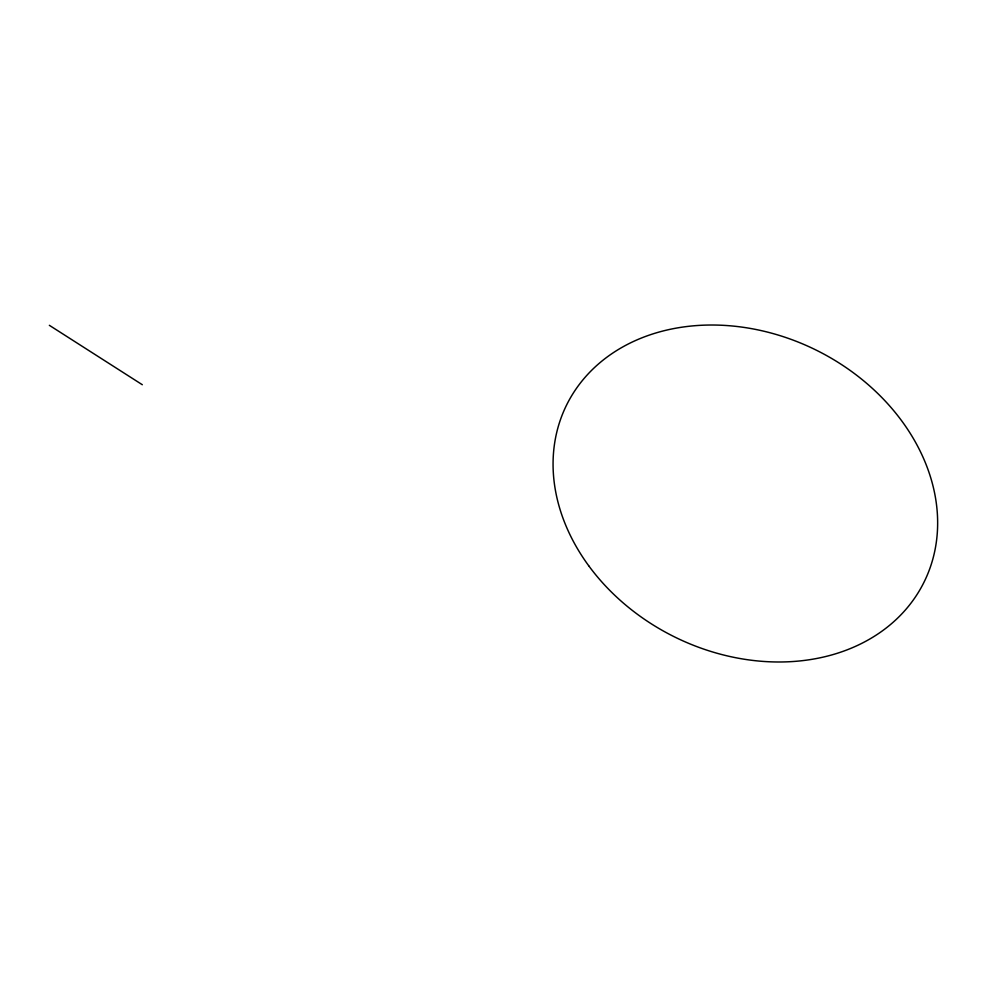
<?xml version="1.0" encoding="UTF-8"?>
<svg xmlns="http://www.w3.org/2000/svg" width="987" height="987" viewBox="0 0 987 987"><rect width="100%" height="100%" fill="white"/><g stroke="black" fill="none" stroke-linecap="round" stroke-linejoin="round"><path stroke-width="1.48" d="M49.35 325.315L142.325 384.733M588.634 565.65A199.46 159.931 26.4 0 0 920.217 589.276A199.46 159.931 26.4 0 0 727.209 325.574A199.46 159.931 26.4 0 0 588.634 565.65"/></g></svg>
